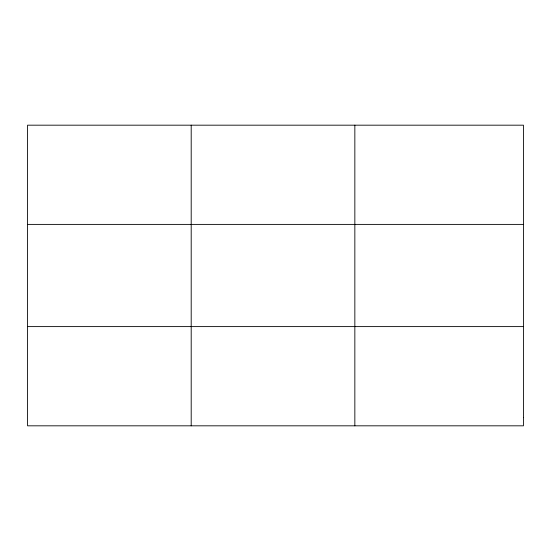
<?xml version="1.0" encoding="UTF-8"?>
<svg xmlns="http://www.w3.org/2000/svg" width="551" height="551" viewBox="0 0 551 551"><rect width="100%" height="100%" fill="white"/><g stroke="black" fill="none" stroke-linecap="round" stroke-linejoin="round"><path stroke-width="0.83" d="M191.197 425.82L191.197 125.18M354.844 425.82L354.844 125.18M27.55 224.395L523.45 224.395M27.55 326.605L523.45 326.605M523.45 417.548L523.45 425.82L27.55 425.82L27.55 125.18L523.45 125.18L523.45 417.548"/></g></svg>
